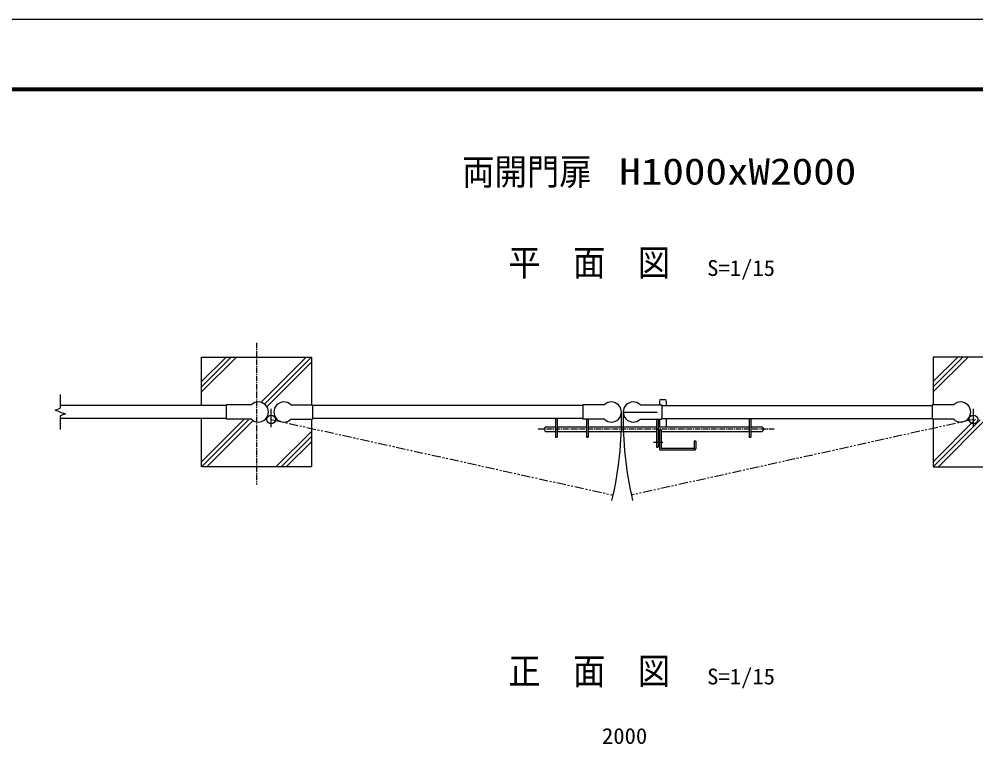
# Model space of a CAD drawing. Units: millimetres, scale not verified. Extents: x -4455 to 4455, y -3150 to 3150.
# Drawn here: x -198 to 2418, y 1166 to 3150 of the extents above; entities that cross this region are included whole.
import ezdxf
from ezdxf.enums import TextEntityAlignment as Align

# ---------------------------------------------------------------- set-up
doc = ezdxf.new("R2010")
doc.units = ezdxf.units.MM
doc.header["$LTSCALE"] = 20
for name, pattern in [('USER1', [2, 1.25, -0.25, 0.25, -0.25]), ('USER3', [1.125, 0.75, -0.125, 0.125, -0.125]), ('USER4', [2.5, 1.25, -0.25, 0.25, -0.25, 0.25, -0.25])]:
    doc.linetypes.add(name, pattern=pattern)
for name, color, linetype, lineweight in [('0-0_6文字', 3, 'Continuous', 25), ('0-2_4基礎', 4, 'Continuous', 25), ('0-3_1部材', 7, 'Continuous', 25), ('0-4_中心線', 1, 'USER3', 25), ('0-5_5寸法', 1, 'Continuous', 25), ('0-8_1', 7, 'Continuous', 25), ('0-9_BUHIN', 7, 'Continuous', 25), ('0-A_0', 4, 'Continuous', 25)]:
    doc.layers.add(name, color=color, linetype=linetype, lineweight=lineweight)
doc.styles.add('ＭＳ ゴシック', font='')
doc.styles.get('ＭＳ ゴシック').set_extended_font_data('MS Gothic')

msp = doc.modelspace()

# ---------------------------------------------------------------- linework, layer by layer
at = {"layer": '0-2_4基礎', "color": 7}
for p, q in [((301.32, 2226.02), (601.32, 2226.02)), ((301.32, 2093.52), (301.32, 2226.02)), ((601.32, 2226.02), (601.32, 2096.02)), ((2601.32, 2226.02), (2301.32, 2226.02)), ((2301.32, 2226.02), (2301.32, 2096.02)), ((301.32, 1926.02), (301.32, 2058.52)), ((601.32, 2056.02), (601.32, 1926.02)), ((601.32, 1926.02), (301.32, 1926.02))]:
    msp.add_line(p, q, dxfattribs=at)
at = {"layer": '0-2_4基礎'}
for p, q in [((301.32, 2130.74), (396.6, 2226.02)), ((301.32, 2144.88), (382.46, 2226.02)), ((301.32, 2159.02), (368.32, 2226.02)), ((463.68, 2102.51), (587.18, 2226.02)), ((473.11, 2097.8), (601.32, 2226.02)), ((2301.33, 2130.74), (2396.61, 2226.02)), ((2301.33, 2144.88), (2382.46, 2226.02)), ((2301.33, 2159.02), (2368.32, 2226.02)), ((479.79, 2090.35), (601.32, 2211.88)), ((301.32, 1940.16), (417.18, 2056.02)), ((301.32, 1926.02), (429.54, 2054.23)), ((315.46, 1926.02), (441.99, 2052.54)), ((2301.33, 1940.16), (2417.18, 2056.02)), ((2301.33, 1926.02), (2429.54, 2054.23)), ((2315.47, 1926.02), (2442, 2052.54)), ((504.36, 1926.02), (601.32, 2022.98)), ((518.5, 1926.02), (601.32, 2008.84)), ((532.64, 1926.02), (601.32, 1994.7))]:
    msp.add_line(p, q, dxfattribs=at)
at = {"layer": '0-2_4基礎', "color": 7}
msp.add_lwpolyline([(2301.32, 2056.02), (2301.32, 1926.02), (2601.32, 1926.02)], dxfattribs=at)
at = {"layer": '0-3_1部材', "color": 4}
for p, q in [((-85.36, 2123.52), (-85.36, 2086.28)), ((-99.46, 2081.15), (-85.36, 2086.28)), ((-85.36, 2076.02), (-99.46, 2081.15)), ((-85.36, 2065.76), (-85.36, 2028.52))]:
    msp.add_line(p, q, dxfattribs=at)
at = {"layer": '0-3_1部材'}
for p, q in [((368.32, 2093.52), (-85.36, 2093.52)), ((368.32, 2096.02), (368.32, 2056.02)), ((437.45, 2096.02), (368.32, 2096.02)), ((545.2, 2096.02), (604.32, 2096.02)), ((604.32, 2096.02), (604.32, 2056.02)), ((1343.32, 2093.52), (604.32, 2093.52)), ((1402.45, 2096.02), (1343.32, 2096.02)), ((1343.32, 2096.02), (1343.32, 2056.02)), ((1500.2, 2096.02), (1559.32, 2096.02)), ((1559.32, 2096.02), (1559.32, 2056.02)), ((1559.32, 2093.52), (2298.32, 2093.52)), ((2298.32, 2096.02), (2298.32, 2056.02)), ((2357.45, 2096.02), (2298.32, 2096.02)), ((368.32, 2058.52), (-85.36, 2058.52)), ((437.45, 2056.02), (368.32, 2056.02)), ((545.2, 2056.02), (604.32, 2056.02)), ((1343.32, 2058.52), (604.32, 2058.52)), ((1402.45, 2056.02), (1343.32, 2056.02)), ((1500.2, 2056.02), (1559.32, 2056.02)), ((1559.32, 2058.52), (2298.32, 2058.52)), ((2357.45, 2056.02), (2298.32, 2056.02))]:
    msp.add_line(p, q, dxfattribs=at)
at = {"layer": '0-3_1部材', "color": 1, "linetype": 'USER4'}
for p, q in [((491.36, 2055.63), (1426.45, 1848.87)), ((2411.28, 2055.63), (1476.19, 1848.87))]:
    msp.add_line(p, q, dxfattribs=at)
at = {"layer": '0-3_1部材', "color": 4}
msp.add_lwpolyline([(-85.36, 2076.02), (-71.27, 2070.89), (-85.36, 2065.76)], dxfattribs=at)
at = {"layer": '0-3_1部材'}
for centre in [(491.36, 2055.63), (2411.28, 2055.63)]:
    msp.add_circle(centre, 12, dxfattribs=at)
for centre, start, end in [((456.32, 2076.02), 226.65955, 133.34273), ((526.32, 2076.02), 46.6582, 313.3412), ((1421.32, 2076.02), 226.65878, 133.34197), ((1481.32, 2076.02), 46.65803, 313.34122), ((2376.32, 2076.02), 226.6588, 133.3418)]:
    msp.add_arc(centre, 27.5, start, end, dxfattribs=at)
at = {"layer": '0-4_中心線'}
for p, q in [((451.32, 2264.91), (451.32, 1877.6)), ((1866.76, 2028.85), (1221.21, 2028.85))]:
    msp.add_line(p, q, dxfattribs=at)
at = {"layer": '0-5_5寸法'}
for p, q in [((491.36, 2034.84), (491.36, 2084.54)), ((1453.82, 2076.02), (1546.47, 2076.02)), ((2411.28, 2034.84), (2411.28, 2084.54))]:
    msp.add_line(p, q, dxfattribs=at)
for centre, start, end in [((491.36, 2055.63), 346.61391, 1.29187), ((2411.28, 2055.63), 178.70813, 193.38609)]:
    msp.add_arc(centre, 957.68, start, end, dxfattribs=at)
at = {"layer": '0-8_1'}
msp.add_line((1559.32, 2096.02), (1559.32, 2056.02), dxfattribs=at)
at = {"layer": '0-9_BUHIN'}
for p, q in [((1552.7, 2105.34), (1552.7, 2095.91)), ((1557.66, 2110.31), (1566.6, 2110.31)), ((1571.57, 2105.34), (1571.57, 2093.42)), ((1268.6, 2058.65), (1268.6, 2007.49)), ((1273.57, 2058.65), (1273.57, 2007.49)), ((1353.04, 2056.17), (1353.04, 2007.5)), ((1358.01, 2056.17), (1358.01, 2007.5)), ((1544.75, 2056.17), (1544.75, 1980.18)), ((1549.22, 2056.17), (1549.22, 1980.18)), ((1552.7, 2056.17), (1552.7, 2035.31)), ((1571.57, 2058.65), (1571.57, 2035.31)), ((1798.57, 2058.65), (1798.57, 2007.5)), ((1803.04, 2058.65), (1803.04, 2007.5)), ((1244.27, 2035.31), (1268.6, 2035.31)), ((1244.27, 2022.4), (1268.6, 2022.4)), ((1273.57, 2035.31), (1353.04, 2035.31)), ((1273.57, 2022.4), (1353.04, 2022.4)), ((1358.01, 2035.31), (1544.75, 2035.31)), ((1358.01, 2022.4), (1544.75, 2022.4)), ((1549.22, 2035.31), (1798.57, 2035.31)), ((1549.22, 2022.4), (1552.7, 2022.4)), ((1552.7, 2026.87), (1557.17, 2026.87)), ((1552.7, 2026.87), (1552.7, 1975.59)), ((1557.17, 2026.87), (1557.17, 1976.58)), ((1557.17, 2022.4), (1798.57, 2022.4)), ((1803.04, 2035.31), (1831.35, 2035.31)), ((1803.04, 2022.4), (1831.35, 2022.4)), ((1268.6, 2007.49), (1273.57, 2007.49)), ((1353.04, 2007.49), (1358.01, 2007.49)), ((1652.03, 1996.45), (1647.56, 1996.45)), ((1647.56, 1996.45), (1647.56, 1976.58)), ((1652.03, 1996.45), (1652.03, 1975.59)), ((1798.57, 2007.5), (1803.04, 2007.5)), ((1544.75, 1980.18), (1549.22, 1980.18)), ((1648.06, 1971.62), (1556.67, 1971.62)), ((1647.07, 1976.09), (1557.66, 1976.09))]:
    msp.add_line(p, q, dxfattribs=at)
at = {"layer": '0-9_BUHIN', "color": 1, "linetype": 'USER1'}
msp.add_line((1561.93, 1992.48), (1536.41, 1992.48), dxfattribs=at)
at = {"layer": '0-9_BUHIN'}
for centre, radius, start, end in [((1557.66, 2105.34), 4.97, 90, 180), ((1566.6, 2105.34), 4.97, 0, 90), ((1244.27, 2028.85), 6.46, 90, 270), ((1831.35, 2028.85), 6.46, 270, 90), ((1556.67, 1975.59), 3.97, 180, 270), ((1557.66, 1976.58), 0.497, 180, 270), ((1647.07, 1976.58), 0.497, 270, 0), ((1648.06, 1975.59), 3.97, 270, 0)]:
    msp.add_arc(centre, radius, start, end, dxfattribs=at)
at = {"layer": '0-A_0', "color": 3}
msp.add_lwpolyline([(-4455.18, 3149.94), (4454.82, 3149.94), (4454.82, -3150.06), (-4455.18, -3150.06)], close=True, dxfattribs=at)
at = {"layer": '0-A_0', "color": 7}
for points in [[(-4155.18, 2962.44), (4154.82, 2962.44), (4154.82, -2962.56), (-4155.18, -2962.56)], [(-4153.3, 2960.57), (4152.95, 2960.57), (4152.95, -2960.68), (-4153.3, -2960.68)], [(-4151.43, 2958.69), (4151.07, 2958.69), (4151.07, -2958.81), (-4151.43, -2958.81)], [(-4149.55, 2956.82), (4149.2, 2956.82), (4149.2, -2956.93), (-4149.55, -2956.93)], [(-4147.68, 2954.94), (4147.32, 2954.94), (4147.32, -2955.06), (-4147.68, -2955.06)]]:
    msp.add_lwpolyline(points, close=True, dxfattribs=at)

# ---------------------------------------------------------------- texts
at = {"layer": '0-0_6文字', "color": 7, "style": 'ＭＳ ゴシック'}
for s, height, width, p in [('両開門扉', 72.14, 0.9, (1013.39, 2675.18)), ('\u3000H1000xW2000', 72.16, 1.2, (1324.97, 2676.05)), ('平  面  図', 72.14, 0.9, (1139.65, 2426.63)), ('正  面  図', 72.14, 0.9, (1139.65, 1309.97))]:
    msp.add_text(s, height=height, dxfattribs=dict(at, width=width)).set_placement(p, align=Align.BOTTOM_LEFT)
at = {"layer": '0-0_6文字', "style": 'ＭＳ ゴシック', "width": 1.05}
for p in [(1683.36, 2434.95), (1683.36, 1318.3)]:
    msp.add_text('S=1/15', height=43.26, dxfattribs=at).set_placement(p, align=Align.BOTTOM_LEFT)
at = {"layer": '0-5_5寸法', "color": 3, "style": 'ＭＳ ゴシック', "width": 1.05}
msp.add_text('2000', height=43.26, dxfattribs=at).set_placement((1395.82, 1155.87), align=Align.BOTTOM_LEFT)

doc.saveas('drawing.dxf')
